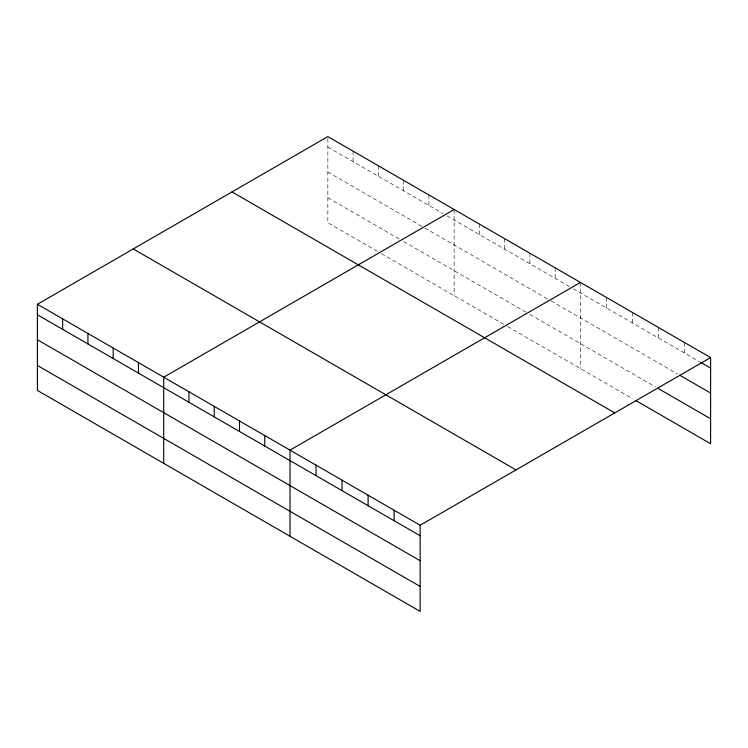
<?xml version="1.0" encoding="UTF-8"?>
<svg xmlns="http://www.w3.org/2000/svg" width="748" height="748" viewBox="0 0 748 748"><rect width="100%" height="100%" fill="white"/><g stroke="black" fill="none" stroke-linecap="round" stroke-linejoin="round"><path stroke-width="0.56" stroke-dasharray="3.74 2.81" d="M327.848 147.085L443.04 213.591M447.08 215.92L569.35 286.512M573.389 288.85L699.586 361.705M327.848 172.049L423.845 227.476M424.855 228.056L550.154 300.397M551.164 300.976L677.566 373.963M327.848 197.771L401.611 240.36M403.63 241.529L527.92 313.281M529.939 314.45L655.538 386.968M377.357 251.328L327.848 222.736L327.848 136.594M381.405 253.656L503.666 324.249M507.714 326.586L632.518 398.637M684.57 342.547L684.57 353.037M658.549 327.521L658.549 338.012M632.518 312.496L632.518 322.986M606.488 297.461L606.488 307.961M580.467 282.435L580.467 368.586M555.203 267.849L555.203 278.349M529.939 253.273L529.939 263.764M504.676 238.687L504.676 249.178M479.421 224.101L479.421 234.592M454.158 209.515L454.158 295.666M428.894 194.929L428.894 205.419M403.63 180.343L403.63 190.834M378.366 165.757L378.366 176.257M353.112 151.18L353.112 161.671"/><path stroke-width="1.12" d="M37.4 304.277L420.152 525.264L420.152 611.406L37.4 390.428L37.4 304.277L327.848 136.594L710.6 357.572L710.6 443.723L635.52 400.376M454.158 209.515L163.709 377.207L163.709 463.349M580.467 282.435L290.018 450.128L290.018 536.279M420.152 525.264L710.6 357.572M700.586 362.284L710.6 368.063M679.567 375.113L710.6 393.027M658.549 388.698L710.6 418.758M232.002 191.927L614.753 412.905M133.247 248.944L515.998 469.922M37.4 314.768L420.152 535.755M37.4 339.742L420.152 560.72M37.4 365.463L420.152 586.441M394.131 510.23L394.131 520.73M368.1 495.204L368.1 505.695M342.07 480.179L342.07 490.669M316.049 465.153L316.049 475.644M264.755 435.542L264.755 446.032M239.491 420.956L239.491 431.446M214.237 406.37L214.237 416.86M188.973 391.784L188.973 402.284M138.445 362.621L138.445 373.112M113.182 348.035L113.182 358.526M87.927 333.449L87.927 343.94M62.664 318.863L62.664 329.354"/></g></svg>
